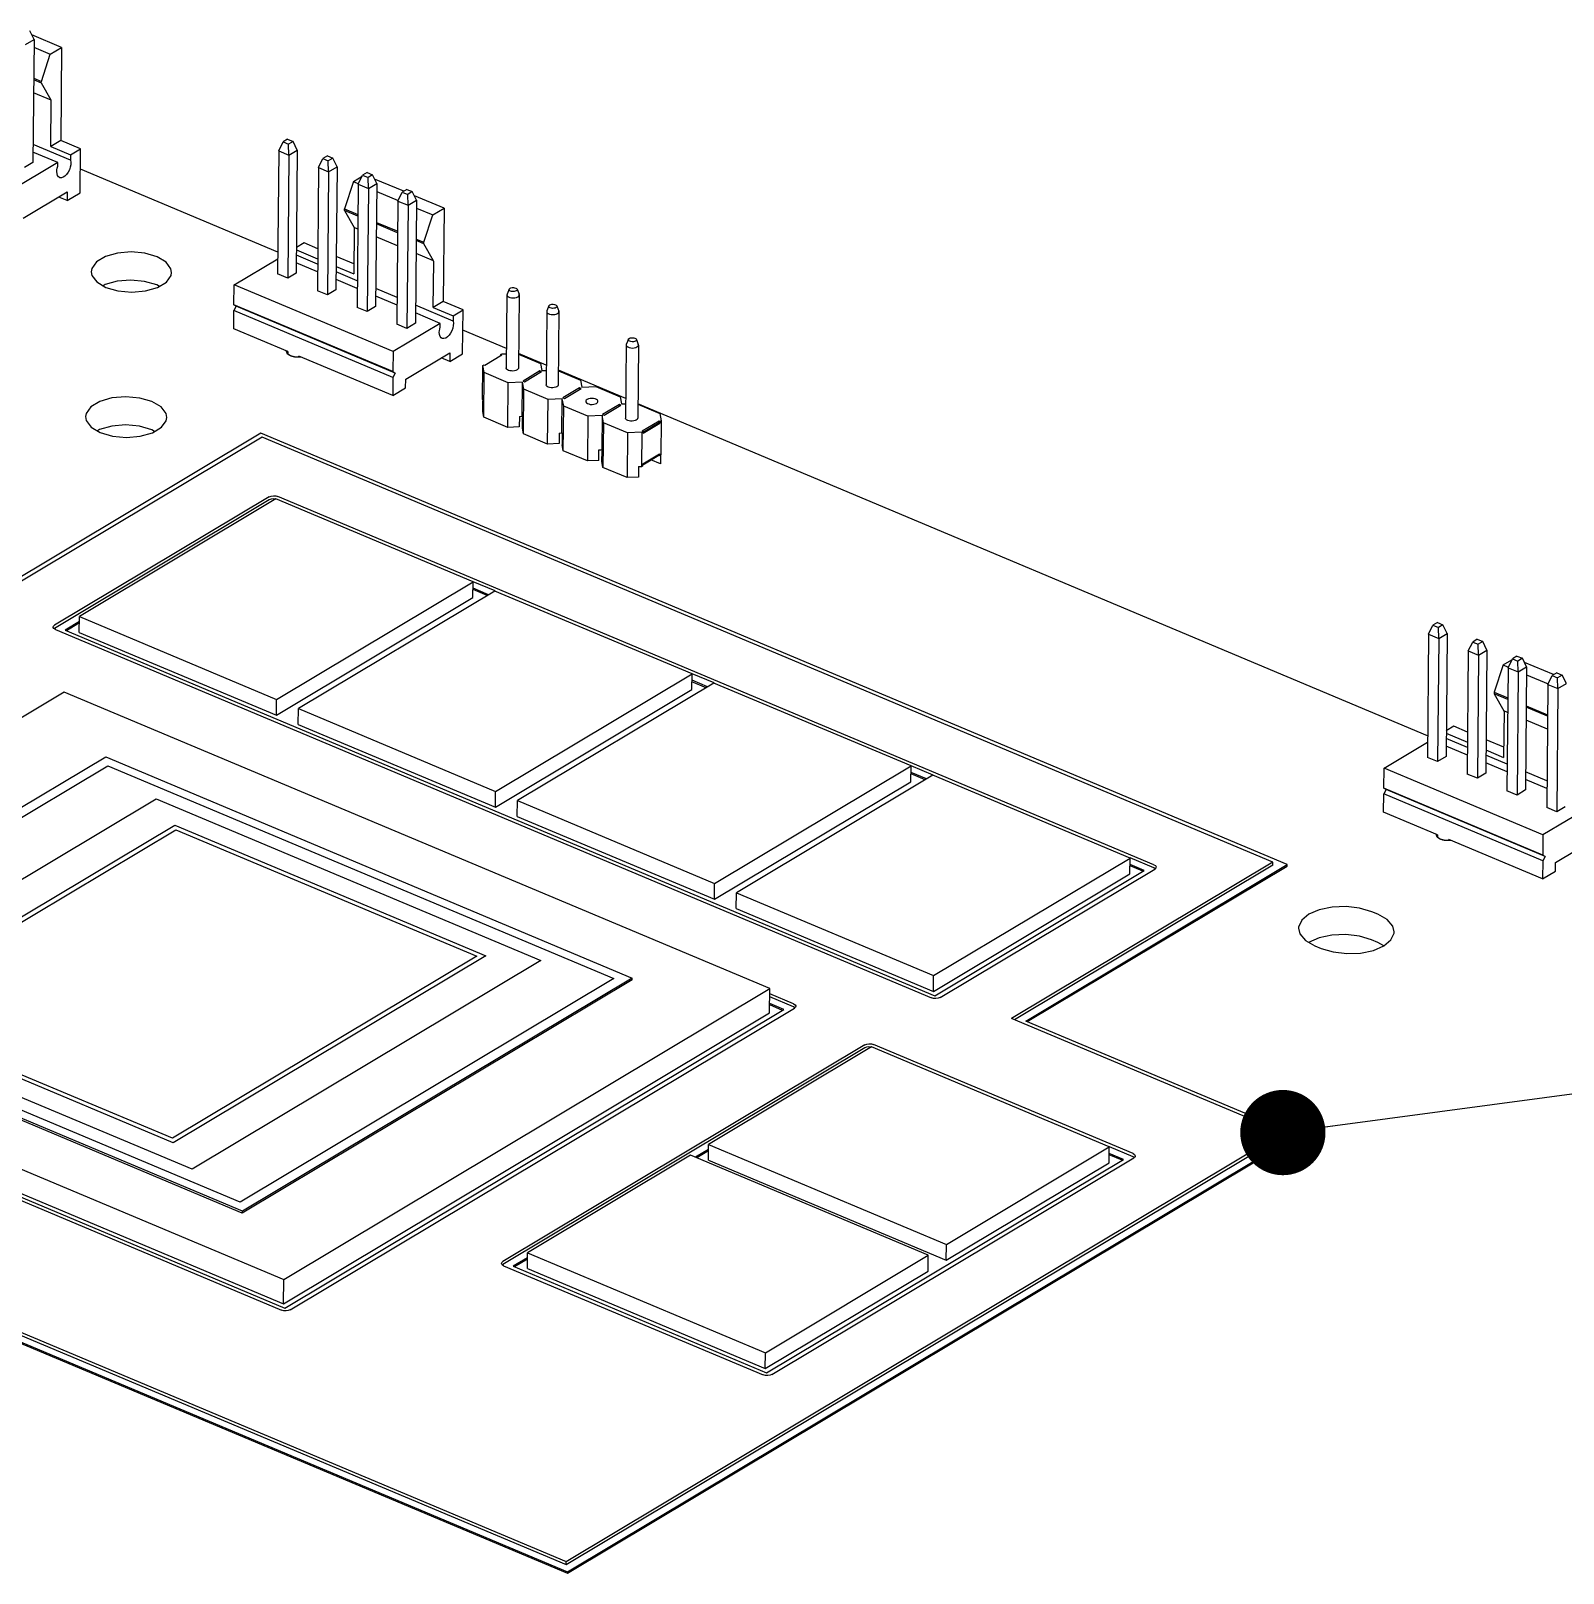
# Model space of a CAD drawing. Header units: millimetres. Extents: x 0 to 841, y 0 to 594.
# Drawn here: x 586.55 to 624.29, y 215.52 to 253.51 of the extents above; entities that cross this region are included whole.
import ezdxf

# ---------------------------------------------------------------- set-up
doc = ezdxf.new("R2010")
doc.units = ezdxf.units.MM
doc.header["$LTSCALE"] = 46.255
doc.layers.get('0').update_dxf_attribs({"linetype": 'CONTINUOUS'})
doc.layers.add('ASSEM_MEM', color=7, linetype='CONTINUOUS')
doc.styles.get("Standard").update_dxf_attribs({"font": 'txt', "width": 0.8})
doc.dimstyles.get("Standard").update_dxf_attribs({"dimtxt": 3, "dimasz": 2.1, "dimexe": 2, "dimexo": 1, "dimtad": 1, "dimzin": 0, "dimdsep": 46, "dimtxsty": 'STANDARD', "dimblk": '_FILLED', "dimblk1": '_FILLED', "dimblk2": '_FILLED', "dimcen": 0.09, "dimazin": 0, "dimtol": 1, "dimtp": 0.01, "dimtm": 0.01, "dimtfac": 1, "dimtofl": 0, "dimtmove": 0, "dimatfit": 3, "dimldrblk": '_FILLED', "dimfxl": 1, "dimtolj": 1, "dimtzin": 0, "dimarcsym": 0})

# ---------------------------------------------------------------- blocks, each defined once
blk = doc.blocks.new('_FILLED')
at = {"color": 0, "linetype": 'BYBLOCK'}
blk.add_solid([(0, 0), (-1, 0.167), (-1, -0.167)], dxfattribs=at)

msp = doc.modelspace()

# ---------------------------------------------------------------- linework, layer by layer
at = {"layer": 'ASSEM_MEM', "color": 7, "linetype": 'CONTINUOUS'}
for p, q in [((586.624, 253.297), (586.521, 253.509)), ((587.302, 253.101), (586.57, 253.408)), ((586.417, 253.173), (586.624, 253.297)), ((586.624, 253.297), (586.596, 250.266)), ((586.622, 253.104), (587.025, 252.935)), ((587.025, 252.935), (587.302, 253.101)), ((587.302, 253.101), (587.281, 250.806)), ((586.805, 252.262), (587.025, 252.935)), ((586.615, 252.341), (586.805, 252.262)), ((586.805, 252.223), (586.615, 252.303)), ((587.043, 251.803), (586.612, 251.984)), ((587.043, 251.803), (586.805, 252.223)), ((587.036, 250.659), (587.046, 251.785)), ((587.524, 250.323), (586.6, 250.712)), ((587.281, 250.806), (587.036, 250.659)), ((587.771, 250.6), (587.281, 250.806)), ((592.653, 250.553), (592.76, 250.773)), ((592.872, 250.84), (592.76, 250.773)), ((592.76, 250.773), (592.895, 250.717)), ((592.872, 250.84), (593.007, 250.783)), ((593.007, 250.783), (592.895, 250.717)), ((592.903, 250.447), (592.895, 250.717)), ((593.11, 250.571), (593.007, 250.783)), ((587.209, 250.264), (586.598, 250.521)), ((587.036, 250.659), (587.525, 250.453)), ((587.525, 250.453), (587.524, 250.323)), ((587.525, 250.453), (587.771, 250.6)), ((587.761, 249.518), (587.771, 250.6)), ((592.653, 250.553), (592.625, 247.522)), ((592.653, 250.553), (592.903, 250.447)), ((592.903, 250.447), (592.875, 247.417)), ((592.903, 250.447), (593.11, 250.571)), ((593.11, 250.571), (593.082, 247.54)), ((593.632, 250.141), (593.739, 250.362)), ((593.851, 250.429), (593.739, 250.362)), ((593.739, 250.362), (593.874, 250.305)), ((593.851, 250.429), (593.986, 250.372)), ((593.986, 250.372), (593.874, 250.305)), ((594.089, 250.16), (593.986, 250.372)), ((587.209, 250.264), (586.047, 249.569)), ((586.596, 250.266), (586.389, 250.143)), ((587.209, 250.173), (587.209, 250.264)), ((592.63, 248.055), (587.766, 250.099)), ((593.632, 250.141), (593.604, 247.11)), ((593.632, 250.141), (593.882, 250.036)), ((593.882, 250.036), (593.854, 247.005)), ((593.882, 250.036), (593.874, 250.305)), ((593.882, 250.036), (594.089, 250.16)), ((594.089, 250.16), (594.061, 247.129)), ((594.83, 250.017), (594.718, 249.951)), ((594.83, 250.017), (594.964, 249.961)), ((594.964, 249.961), (594.853, 249.894)), ((595.068, 249.748), (594.964, 249.961)), ((594.49, 249.797), (594.27, 249.124)), ((594.49, 249.797), (594.706, 249.927)), ((594.49, 249.797), (594.617, 249.744)), ((594.611, 249.73), (594.582, 246.699)), ((594.611, 249.73), (594.718, 249.951)), ((594.611, 249.73), (594.861, 249.625)), ((594.718, 249.951), (594.853, 249.894)), ((594.861, 249.625), (594.833, 246.594)), ((594.861, 249.625), (594.853, 249.894)), ((594.861, 249.625), (595.068, 249.748)), ((595.73, 249.559), (595.014, 249.859)), ((595.068, 249.748), (595.04, 246.718)), ((595.808, 249.606), (595.697, 249.539)), ((595.808, 249.606), (595.943, 249.549)), ((586.358, 248.894), (587.444, 249.544)), ((587.442, 249.327), (587.231, 249.416)), ((587.444, 249.544), (587.442, 249.327)), ((587.442, 249.327), (587.761, 249.518)), ((595.066, 249.555), (595.595, 249.333)), ((595.589, 249.318), (595.561, 246.288)), ((595.589, 249.318), (595.697, 249.539)), ((595.589, 249.318), (595.84, 249.213)), ((595.697, 249.539), (595.832, 249.482)), ((595.84, 249.213), (595.812, 246.182)), ((595.943, 249.549), (595.832, 249.482)), ((595.84, 249.213), (595.832, 249.482)), ((595.84, 249.213), (596.047, 249.337)), ((596.047, 249.337), (595.943, 249.549)), ((596.725, 249.14), (595.993, 249.448)), ((596.047, 249.337), (596.019, 246.306)), ((594.27, 249.124), (594.604, 248.984)), ((594.603, 248.946), (594.27, 249.086)), ((594.27, 249.086), (594.508, 248.665)), ((596.045, 249.144), (596.448, 248.974)), ((596.228, 248.301), (596.448, 248.974)), ((596.448, 248.974), (596.725, 249.14)), ((596.725, 249.14), (596.704, 246.845)), ((594.511, 248.647), (594.501, 247.522)), ((594.6, 248.626), (594.508, 248.665)), ((595.579, 248.215), (595.056, 248.435)), ((595.059, 248.792), (595.583, 248.573)), ((595.582, 248.534), (595.059, 248.754)), ((593.278, 248.285), (593.088, 248.172)), ((593.088, 248.116), (593.611, 247.896)), ((593.613, 248.144), (593.278, 248.285)), ((596.038, 248.381), (596.228, 248.301)), ((596.228, 248.263), (596.038, 248.343)), ((596.466, 247.842), (596.228, 248.263)), ((591.555, 247.255), (592.628, 247.897)), ((593.608, 247.575), (593.085, 247.795)), ((593.61, 247.766), (593.086, 247.986)), ((594.066, 247.704), (594.501, 247.522)), ((594.503, 247.77), (594.069, 247.953)), ((596.466, 247.842), (596.035, 248.023)), ((596.459, 246.699), (596.469, 247.824)), ((592.875, 247.417), (592.625, 247.522)), ((593.082, 247.54), (592.875, 247.417)), ((594.587, 247.164), (594.063, 247.384)), ((594.588, 247.354), (594.065, 247.574)), ((589.712, 247.215), (589.648, 247.253)), ((591.55, 246.762), (591.555, 247.255)), ((595.47, 245.609), (591.555, 247.255)), ((593.854, 247.005), (593.604, 247.11)), ((594.061, 247.129), (593.854, 247.005)), ((595.566, 246.752), (595.042, 246.972)), ((595.567, 246.943), (595.044, 247.163)), ((598.275, 247.008), (598.259, 245.207)), ((598.329, 247.147), (598.278, 247.022)), ((598.525, 247.145), (598.573, 247.02)), ((598.575, 247.005), (598.559, 245.204)), ((598.575, 247.005), (598.573, 247.02)), ((591.545, 246.172), (591.549, 246.62)), ((591.607, 246.727), (591.549, 246.62)), ((595.464, 244.975), (591.549, 246.62)), ((595.466, 245.116), (591.55, 246.762)), ((591.55, 246.762), (591.607, 246.727)), ((595.522, 245.081), (591.607, 246.727)), ((594.833, 246.594), (594.582, 246.699)), ((595.04, 246.718), (594.833, 246.594)), ((596.632, 246.304), (596.021, 246.561)), ((596.947, 246.363), (596.023, 246.751)), ((596.704, 246.845), (596.459, 246.699)), ((596.459, 246.699), (596.948, 246.493)), ((597.193, 246.64), (596.704, 246.845)), ((596.948, 246.493), (597.193, 246.64)), ((597.183, 245.557), (597.193, 246.64)), ((599.254, 246.597), (599.238, 244.795)), ((599.307, 246.736), (599.257, 246.611)), ((599.504, 246.734), (599.552, 246.608)), ((599.554, 246.594), (599.538, 244.793)), ((599.554, 246.594), (599.552, 246.608)), ((592.875, 245.613), (591.545, 246.172)), ((596.632, 246.304), (595.47, 245.609)), ((595.812, 246.182), (595.561, 246.288)), ((596.019, 246.306), (595.812, 246.182)), ((596.631, 246.212), (596.632, 246.304)), ((596.948, 246.493), (596.947, 246.363)), ((598.263, 245.687), (597.189, 246.139)), ((601.212, 245.774), (601.195, 243.973)), ((601.265, 245.913), (601.215, 245.788)), ((601.462, 245.911), (601.509, 245.785)), ((601.512, 245.771), (601.509, 245.785)), ((592.837, 245.629), (592.837, 245.624)), ((592.837, 245.624), (592.863, 245.563)), ((592.863, 245.563), (592.941, 245.512)), ((592.874, 245.557), (592.874, 245.613)), ((592.875, 245.613), (592.875, 245.556)), ((595.46, 244.527), (593.15, 245.497)), ((593.15, 245.481), (593.15, 245.497)), ((593.183, 245.481), (593.189, 245.481)), ((595.47, 245.609), (595.466, 245.116)), ((595.781, 244.934), (596.867, 245.583)), ((596.865, 245.367), (596.653, 245.456)), ((596.867, 245.583), (596.865, 245.367)), ((596.865, 245.367), (597.183, 245.557)), ((597.731, 245.279), (598.146, 245.527)), ((598.126, 245.535), (598.158, 245.554)), ((598.146, 245.527), (598.126, 245.535)), ((598.126, 245.515), (598.126, 245.535)), ((598.158, 245.554), (598.262, 245.558)), ((599.242, 245.276), (598.562, 245.562)), ((598.562, 245.547), (599.104, 245.319)), ((601.512, 245.771), (601.495, 243.97)), ((595.522, 245.081), (595.464, 244.975)), ((595.466, 245.116), (595.522, 245.081)), ((597.673, 244.428), (597.68, 245.268)), ((597.68, 245.268), (597.712, 245.287)), ((597.714, 245.092), (597.68, 245.268)), ((597.704, 243.992), (597.714, 245.092)), ((597.712, 245.287), (597.731, 245.279)), ((598.307, 244.843), (597.714, 245.092)), ((599.086, 245.132), (598.672, 244.884)), ((598.71, 244.868), (599.124, 245.116)), ((599.124, 245.116), (599.086, 245.132)), ((599.086, 245.132), (599.086, 245.092)), ((599.104, 245.319), (599.137, 245.143)), ((599.137, 245.143), (599.241, 245.147)), ((601.2, 244.453), (599.541, 245.15)), ((599.541, 245.135), (600.083, 244.908)), ((595.464, 244.975), (595.46, 244.527)), ((595.46, 244.527), (595.779, 244.717)), ((595.779, 244.717), (595.781, 244.934)), ((598.297, 243.743), (598.307, 244.843)), ((598.659, 244.857), (598.307, 244.843)), ((598.651, 244.017), (598.659, 244.857)), ((598.693, 244.681), (598.659, 244.857)), ((598.672, 244.884), (598.71, 244.868)), ((598.682, 243.581), (598.693, 244.681)), ((599.286, 244.431), (598.693, 244.681)), ((600.065, 244.72), (599.651, 244.473)), ((599.689, 244.456), (600.103, 244.704)), ((600.065, 244.72), (600.064, 244.681)), ((600.103, 244.704), (600.065, 244.72)), ((600.083, 244.908), (600.116, 244.731)), ((600.116, 244.731), (600.468, 244.746)), ((600.468, 244.746), (601.061, 244.496)), ((597.673, 244.428), (597.679, 244.393)), ((597.677, 244.133), (597.679, 244.393)), ((599.276, 243.331), (599.286, 244.431)), ((599.638, 244.445), (599.286, 244.431)), ((599.63, 243.606), (599.638, 244.445)), ((599.672, 244.269), (599.638, 244.445)), ((599.651, 244.473), (599.689, 244.456)), ((599.661, 243.169), (599.672, 244.269)), ((600.265, 244.02), (599.672, 244.269)), ((601.044, 244.309), (600.63, 244.061)), ((600.668, 244.045), (601.082, 244.293)), ((601.044, 244.309), (601.043, 244.269)), ((601.082, 244.293), (601.044, 244.309)), ((601.061, 244.496), (601.095, 244.32)), ((601.095, 244.32), (601.199, 244.324)), ((620.956, 236.15), (601.499, 244.327)), ((601.499, 244.312), (602.04, 244.085)), ((597.704, 243.992), (597.677, 244.133)), ((598.297, 243.743), (597.704, 243.992)), ((598.581, 244.014), (598.579, 243.754)), ((598.581, 244.014), (598.651, 244.017)), ((598.651, 244.017), (598.658, 243.982)), ((598.656, 243.722), (598.658, 243.982)), ((600.265, 244.02), (600.255, 242.92)), ((600.617, 244.034), (600.265, 244.02)), ((600.617, 244.034), (600.609, 243.194)), ((600.65, 243.858), (600.617, 244.034)), ((600.63, 244.061), (600.668, 244.045)), ((602.023, 243.897), (601.609, 243.65)), ((602.023, 243.897), (602.022, 243.854)), ((602.042, 243.889), (602.023, 243.897)), ((602.04, 244.085), (602.074, 243.908)), ((602.042, 243.889), (602.041, 243.846)), ((602.074, 243.908), (602.042, 243.889)), ((602.074, 243.908), (602.066, 243.068)), ((592.213, 243.599), (585.772, 239.747)), ((592.247, 243.501), (585.807, 239.648)), ((589.594, 243.644), (589.523, 243.686)), ((617.495, 232.973), (592.213, 243.599)), ((617.143, 233.037), (592.247, 243.501)), ((598.579, 243.754), (598.297, 243.743)), ((598.682, 243.581), (598.656, 243.722)), ((599.276, 243.331), (598.682, 243.581)), ((599.56, 243.603), (599.558, 243.343)), ((599.56, 243.603), (599.63, 243.606)), ((599.63, 243.606), (599.637, 243.57)), ((599.637, 243.57), (599.635, 243.31)), ((600.65, 243.858), (600.64, 242.758)), ((601.244, 243.608), (600.65, 243.858)), ((601.244, 243.608), (601.234, 242.509)), ((601.596, 243.623), (601.244, 243.608)), ((601.596, 243.623), (601.588, 242.783)), ((601.628, 243.642), (601.596, 243.623)), ((601.609, 243.65), (601.628, 243.642)), ((601.627, 243.598), (602.041, 243.846)), ((601.627, 243.598), (601.628, 243.642)), ((602.022, 243.854), (601.628, 243.618)), ((602.041, 243.846), (602.022, 243.854)), ((599.558, 243.343), (599.276, 243.331)), ((599.661, 243.169), (599.635, 243.31)), ((600.255, 242.92), (599.661, 243.169)), ((600.536, 242.931), (600.539, 243.191)), ((600.539, 243.191), (600.609, 243.194)), ((600.609, 243.194), (600.616, 243.159)), ((600.614, 242.899), (600.616, 243.159)), ((600.536, 242.931), (600.255, 242.92)), ((600.64, 242.758), (600.614, 242.899)), ((601.234, 242.509), (600.64, 242.758)), ((601.518, 242.78), (601.515, 242.52)), ((601.518, 242.78), (601.588, 242.783)), ((601.588, 242.783), (601.62, 242.802)), ((601.62, 242.845), (602.034, 243.093)), ((601.62, 242.821), (602.015, 243.058)), ((601.62, 242.802), (601.62, 242.845)), ((602.057, 242.844), (601.822, 242.942)), ((602.015, 243.058), (602.015, 243.081)), ((602.015, 243.058), (602.034, 243.049)), ((602.034, 243.093), (602.034, 243.049)), ((602.034, 243.049), (602.066, 243.068)), ((602.059, 243.064), (602.057, 242.844)), ((601.515, 242.52), (601.234, 242.509)), ((592.419, 242.034), (587.132, 238.871)), ((592.584, 241.981), (587.742, 239.085)), ((592.464, 241.974), (592.418, 241.956)), ((592.419, 242.034), (592.465, 242.052)), ((597.44, 239.94), (592.584, 241.981)), ((614.212, 232.971), (592.63, 242.042)), ((592.418, 241.956), (587.131, 238.793)), ((592.598, 237.044), (597.44, 239.94)), ((597.979, 239.713), (593.138, 236.817)), ((597.436, 239.55), (597.44, 239.94)), ((597.823, 239.619), (597.438, 239.781)), ((597.789, 239.599), (597.438, 239.746)), ((597.98, 239.715), (597.441, 239.942)), ((602.835, 237.672), (597.979, 239.713)), ((592.595, 236.654), (597.436, 239.55)), ((587.741, 238.962), (587.387, 238.75)), ((587.739, 238.695), (587.742, 239.085)), ((587.742, 239.085), (592.598, 237.044)), ((621.198, 238.935), (621.087, 238.868)), ((621.198, 238.935), (621.333, 238.878)), ((587.097, 238.824), (587.104, 238.845)), ((587.098, 238.816), (587.097, 238.824)), ((587.104, 238.845), (587.132, 238.871)), ((587.131, 238.793), (587.121, 238.784)), ((587.152, 238.765), (608.734, 229.695)), ((587.387, 238.75), (608.815, 229.744)), ((587.741, 238.927), (587.421, 238.736)), ((587.739, 238.695), (592.595, 236.654)), ((620.979, 238.647), (620.951, 235.616)), ((620.979, 238.647), (621.087, 238.868)), ((620.979, 238.647), (621.229, 238.542)), ((621.087, 238.868), (621.221, 238.811)), ((621.333, 238.878), (621.221, 238.811)), ((621.229, 238.542), (621.221, 238.811)), ((621.229, 238.542), (621.436, 238.666)), ((621.436, 238.666), (621.333, 238.878)), ((621.436, 238.666), (621.408, 235.635)), ((621.229, 238.542), (621.201, 235.511)), ((621.958, 238.236), (621.93, 235.205)), ((621.958, 238.236), (622.065, 238.457)), ((621.958, 238.236), (622.208, 238.131)), ((622.177, 238.523), (622.065, 238.457)), ((622.065, 238.457), (622.2, 238.4)), ((622.177, 238.523), (622.312, 238.467)), ((622.312, 238.467), (622.2, 238.4)), ((622.208, 238.131), (622.2, 238.4)), ((622.208, 238.131), (622.415, 238.254)), ((622.415, 238.254), (622.312, 238.467)), ((622.415, 238.254), (622.387, 235.224)), ((622.208, 238.131), (622.18, 235.1)), ((622.817, 237.892), (622.596, 237.219)), ((622.817, 237.892), (623.033, 238.021)), ((622.817, 237.892), (622.943, 237.839)), ((622.937, 237.824), (622.909, 234.794)), ((622.937, 237.824), (623.044, 238.045)), ((622.937, 237.824), (623.187, 237.719)), ((623.156, 238.112), (623.044, 238.045)), ((623.044, 238.045), (623.179, 237.988)), ((623.156, 238.112), (623.291, 238.055)), ((623.291, 238.055), (623.179, 237.988)), ((623.187, 237.719), (623.179, 237.988)), ((623.187, 237.719), (623.394, 237.843)), ((623.394, 237.843), (623.291, 238.055)), ((624.056, 237.653), (623.34, 237.954)), ((623.394, 237.843), (623.366, 234.812)), ((597.994, 234.776), (602.835, 237.672)), ((603.375, 237.445), (598.533, 234.55)), ((602.832, 237.283), (602.835, 237.672)), ((603.184, 237.331), (602.833, 237.479)), ((603.218, 237.352), (602.834, 237.513)), ((603.376, 237.448), (602.836, 237.675)), ((608.231, 235.405), (603.375, 237.445)), ((623.187, 237.719), (623.159, 234.688)), ((623.392, 237.65), (623.922, 237.427)), ((623.916, 237.413), (624.023, 237.634)), ((624.135, 237.7), (624.023, 237.634)), ((624.023, 237.634), (624.158, 237.577)), ((624.135, 237.7), (624.27, 237.644)), ((624.27, 237.644), (624.158, 237.577)), ((624.166, 237.308), (624.158, 237.577)), ((624.166, 237.308), (624.373, 237.432)), ((624.373, 237.432), (624.27, 237.644)), ((587.37, 237.224), (575.394, 230.061)), ((604.752, 229.919), (587.37, 237.224)), ((592.595, 236.654), (592.598, 237.044)), ((597.99, 234.387), (602.832, 237.283)), ((622.596, 237.219), (622.93, 237.079)), ((622.929, 237.041), (622.596, 237.181)), ((622.596, 237.181), (622.834, 236.76)), ((623.916, 237.413), (623.888, 234.382)), ((623.916, 237.413), (624.166, 237.308)), ((624.166, 237.308), (624.138, 234.277)), ((593.134, 236.428), (593.138, 236.817)), ((593.138, 236.817), (597.994, 234.776)), ((622.838, 236.742), (622.827, 235.616)), ((622.926, 236.721), (622.834, 236.76)), ((623.385, 236.887), (623.909, 236.667)), ((623.908, 236.629), (623.385, 236.849)), ((593.134, 236.428), (597.99, 234.387)), ((621.604, 236.38), (621.414, 236.266)), ((621.939, 236.239), (621.604, 236.38)), ((623.905, 236.309), (623.382, 236.529)), ((619.881, 235.349), (620.954, 235.991)), ((621.936, 235.86), (621.413, 236.08)), ((621.414, 236.21), (621.937, 235.99)), ((622.829, 235.865), (622.395, 236.048)), ((579.424, 230.268), (588.391, 235.631)), ((588.391, 235.631), (601.359, 230.18)), ((621.201, 235.511), (620.951, 235.616)), ((621.408, 235.635), (621.201, 235.511)), ((621.934, 235.67), (621.411, 235.89)), ((622.915, 235.449), (622.391, 235.669)), ((622.393, 235.799), (622.827, 235.616)), ((579.751, 230.21), (588.44, 235.407)), ((588.44, 235.407), (600.911, 230.166)), ((603.389, 232.509), (608.231, 235.405)), ((608.77, 235.178), (603.929, 232.282)), ((608.227, 235.015), (608.231, 235.405)), ((608.614, 235.084), (608.229, 235.246)), ((608.58, 235.064), (608.229, 235.211)), ((608.771, 235.18), (608.232, 235.407)), ((613.626, 233.137), (608.77, 235.178)), ((619.876, 234.856), (619.881, 235.349)), ((623.796, 233.704), (619.881, 235.349)), ((622.18, 235.1), (621.93, 235.205)), ((622.387, 235.224), (622.18, 235.1)), ((622.913, 235.258), (622.39, 235.478)), ((623.894, 235.038), (623.37, 235.257)), ((597.99, 234.387), (597.994, 234.776)), ((603.385, 232.119), (608.227, 235.015)), ((619.933, 234.822), (619.875, 234.715)), ((623.792, 233.21), (619.876, 234.856)), ((619.876, 234.856), (619.933, 234.822)), ((623.848, 233.176), (619.933, 234.822)), ((623.159, 234.688), (622.909, 234.794)), ((623.366, 234.812), (623.159, 234.688)), ((623.892, 234.847), (623.369, 235.067)), ((581.036, 229.456), (589.63, 234.596)), ((589.63, 234.596), (599.11, 230.611)), ((598.53, 234.16), (598.533, 234.55)), ((598.533, 234.55), (603.389, 232.509)), ((619.871, 234.267), (619.875, 234.715)), ((623.79, 233.069), (619.875, 234.715)), ((624.958, 234.399), (623.796, 233.704)), ((624.138, 234.277), (623.888, 234.382)), ((624.345, 234.401), (624.138, 234.277)), ((598.53, 234.16), (603.385, 232.119)), ((621.201, 233.708), (619.871, 234.267)), ((582.391, 229.34), (590.093, 233.947)), ((582.617, 229.349), (590.115, 233.834)), ((590.093, 233.947), (597.755, 230.727)), ((590.115, 233.834), (597.53, 230.718)), ((621.163, 233.724), (621.163, 233.719)), ((621.163, 233.719), (621.189, 233.658)), ((621.189, 233.658), (621.267, 233.607)), ((621.2, 233.651), (621.2, 233.708)), ((621.201, 233.708), (621.201, 233.651)), ((623.796, 233.704), (623.792, 233.21)), ((624.107, 233.028), (625.193, 233.678)), ((623.786, 232.621), (621.477, 233.592)), ((621.477, 233.576), (621.477, 233.592)), ((621.51, 233.575), (621.515, 233.576)), ((608.785, 230.241), (613.626, 233.137)), ((608.945, 229.703), (614.232, 232.866)), ((617.143, 233.037), (610.703, 229.185)), ((617.143, 232.959), (610.779, 229.153)), ((611.054, 229.121), (617.495, 232.973)), ((611.088, 229.107), (617.494, 232.939)), ((613.623, 232.747), (613.626, 233.137)), ((613.941, 232.81), (613.624, 232.943)), ((613.975, 232.831), (613.625, 232.978)), ((614.211, 232.894), (613.627, 233.139)), ((614.243, 232.874), (614.211, 232.894)), ((614.26, 232.891), (614.232, 232.866)), ((614.267, 232.913), (614.26, 232.891)), ((617.143, 232.959), (617.143, 233.037)), ((617.494, 232.939), (617.482, 232.944)), ((617.494, 232.939), (617.495, 232.973)), ((623.79, 233.069), (623.786, 232.621)), ((623.848, 233.176), (623.79, 233.069)), ((623.792, 233.21), (623.848, 233.176)), ((624.105, 232.812), (624.107, 233.028)), ((603.385, 232.119), (603.389, 232.509)), ((608.781, 229.851), (613.623, 232.747)), ((608.815, 229.744), (613.975, 232.831)), ((623.786, 232.621), (624.105, 232.812)), ((603.925, 231.892), (603.929, 232.282)), ((603.929, 232.282), (608.785, 230.241)), ((561.108, 231.804), (599.763, 215.558)), ((561.108, 231.769), (599.763, 215.523)), ((561.46, 231.818), (599.73, 215.734)), ((561.461, 231.896), (599.73, 215.812)), ((603.925, 231.892), (608.781, 229.851)), ((619.731, 231.75), (619.577, 231.815)), ((618.28, 231.171), (618.022, 231.059)), ((618.175, 230.976), (618.33, 230.912)), ((619.725, 231.057), (619.57, 231.122)), ((619.873, 230.972), (619.725, 231.057)), ((597.53, 230.718), (590.032, 226.233)), ((597.755, 230.727), (590.053, 226.12)), ((599.11, 230.611), (590.517, 225.471)), ((608.781, 229.851), (608.785, 230.241)), ((575.394, 230.061), (592.775, 222.756)), ((600.911, 230.166), (591.706, 224.659)), ((601.359, 230.137), (591.755, 224.393)), ((601.359, 230.18), (591.756, 224.436)), ((592.775, 222.756), (604.752, 229.919)), ((601.359, 230.137), (601.359, 230.18)), ((604.746, 229.322), (604.752, 229.919)), ((574.801, 229.533), (592.722, 222.001)), ((575.037, 229.518), (592.804, 222.051)), ((575.388, 229.463), (592.769, 222.158)), ((591.756, 224.436), (579.558, 229.563)), ((591.755, 224.393), (579.558, 229.519)), ((591.706, 224.659), (579.86, 229.639)), ((590.517, 225.471), (581.036, 229.456)), ((592.933, 222.01), (605.356, 229.44)), ((605.099, 229.405), (604.748, 229.553)), ((605.064, 229.385), (604.748, 229.518)), ((605.336, 229.546), (604.75, 229.792)), ((605.335, 229.468), (604.75, 229.714)), ((605.366, 229.449), (605.335, 229.468)), ((605.383, 229.466), (605.356, 229.44)), ((605.39, 229.487), (605.383, 229.466)), ((590.053, 226.12), (582.391, 229.34)), ((590.032, 226.233), (582.617, 229.349)), ((592.769, 222.158), (604.746, 229.322)), ((592.804, 222.051), (605.099, 229.405)), ((617.389, 226.374), (610.703, 229.185)), ((617.741, 226.311), (611.054, 229.121)), ((607.091, 228.458), (598.172, 223.123)), ((607.091, 228.536), (598.173, 223.201)), ((607.256, 228.483), (603.243, 226.082)), ((607.091, 228.536), (607.137, 228.554)), ((607.136, 228.476), (607.091, 228.458)), ((613.114, 226.021), (607.256, 228.483)), ((613.7, 225.855), (607.303, 228.544)), ((599.73, 215.812), (617.389, 226.374)), ((599.73, 215.734), (617.389, 226.296)), ((599.763, 215.558), (617.741, 226.311)), ((599.763, 215.523), (617.74, 226.276)), ((603.239, 225.693), (603.243, 226.082)), ((603.243, 226.082), (609.101, 223.62)), ((609.101, 223.62), (613.114, 226.021)), ((613.11, 225.631), (613.114, 226.021)), ((613.699, 225.777), (613.115, 226.023)), ((617.389, 226.296), (617.389, 226.374)), ((617.74, 226.276), (617.728, 226.281)), ((617.74, 226.276), (617.741, 226.311)), ((602.797, 225.815), (598.783, 223.415)), ((608.655, 223.353), (602.797, 225.815)), ((603.242, 225.959), (602.917, 225.765)), ((603.241, 225.925), (602.951, 225.751)), ((603.239, 225.693), (609.097, 223.23)), ((604.672, 220.456), (613.463, 225.715)), ((604.801, 220.415), (613.72, 225.75)), ((613.429, 225.694), (613.112, 225.827)), ((613.463, 225.715), (613.113, 225.862)), ((613.731, 225.758), (613.699, 225.777)), ((613.748, 225.775), (613.72, 225.75)), ((613.754, 225.797), (613.748, 225.775)), ((609.097, 223.23), (613.11, 225.631)), ((591.755, 224.393), (591.756, 224.436)), ((598.78, 223.025), (598.783, 223.415)), ((598.783, 223.415), (604.641, 220.953)), ((609.097, 223.23), (609.101, 223.62)), ((598.138, 223.154), (598.145, 223.175)), ((598.139, 223.146), (598.138, 223.154)), ((598.145, 223.175), (598.173, 223.201)), ((598.172, 223.123), (598.162, 223.114)), ((598.193, 223.095), (604.59, 220.406)), ((598.782, 223.292), (598.428, 223.08)), ((598.428, 223.08), (604.672, 220.456)), ((598.782, 223.257), (598.462, 223.066)), ((598.78, 223.025), (604.638, 220.563)), ((604.641, 220.953), (608.655, 223.353)), ((608.651, 222.964), (608.655, 223.353)), ((592.769, 222.158), (592.775, 222.756)), ((604.638, 220.563), (608.651, 222.964)), ((604.638, 220.563), (604.641, 220.953)), ((599.73, 215.734), (599.73, 215.812)), ((599.763, 215.523), (599.763, 215.558))]:
    msp.add_line(p, q, dxfattribs=at)
for points in [[(586.805, 252.223), (586.802, 252.234), (586.802, 252.247), (586.805, 252.262)], [(587.046, 251.785), (587.046, 251.791), (587.045, 251.797), (587.043, 251.803)], [(587.185, 250.044), (587.188, 250.085), (587.196, 250.129), (587.209, 250.173)], [(587.253, 249.896), (587.23, 249.912), (587.205, 249.944), (587.19, 249.99), (587.185, 250.044)], [(587.524, 250.323), (587.532, 250.272), (587.53, 250.213), (587.518, 250.149), (587.495, 250.086), (587.464, 250.026), (587.427, 249.974), (587.386, 249.932), (587.343, 249.904), (587.301, 249.891), (587.262, 249.893), (587.253, 249.896)], [(594.27, 249.124), (594.268, 249.117), (594.267, 249.11), (594.267, 249.104)], [(594.267, 249.104), (594.267, 249.097), (594.268, 249.091), (594.27, 249.086)], [(594.508, 248.665), (594.51, 248.66), (594.511, 248.654), (594.511, 248.647)], [(589.655, 247.946), (589.356, 248.033), (589.017, 248.064), (588.678, 248.035), (588.382, 247.95), (588.163, 247.819), (588.048, 247.658), (588.034, 247.578)], [(596.228, 248.263), (596.225, 248.274), (596.225, 248.287), (596.228, 248.301)], [(590.014, 247.56), (589.998, 247.652), (589.878, 247.814), (589.655, 247.946)], [(596.469, 247.824), (596.469, 247.831), (596.468, 247.837), (596.466, 247.842)], [(588.034, 247.578), (588.05, 247.486), (588.17, 247.324), (588.393, 247.192)], [(588.672, 247.343), (588.376, 247.258), (588.329, 247.23)], [(588.393, 247.192), (588.692, 247.105), (589.031, 247.074), (589.369, 247.103), (589.666, 247.188), (589.885, 247.319), (590, 247.48), (590.014, 247.56)], [(589.648, 247.253), (589.349, 247.34), (589.01, 247.371), (588.672, 247.343)], [(598.278, 247.022), (598.276, 247.017), (598.275, 247.008)], [(598.275, 247.008), (598.277, 246.995), (598.29, 246.975), (598.314, 246.957), (598.347, 246.943), (598.387, 246.934), (598.429, 246.932), (598.471, 246.935), (598.509, 246.944), (598.541, 246.958)], [(598.504, 247.104), (598.48, 247.094), (598.451, 247.088), (598.42, 247.087), (598.39, 247.09), (598.363, 247.099), (598.342, 247.11), (598.33, 247.125), (598.327, 247.14), (598.329, 247.147)], [(598.329, 247.147), (598.334, 247.156), (598.35, 247.169)], [(598.35, 247.169), (598.373, 247.179), (598.402, 247.185), (598.433, 247.186), (598.463, 247.183), (598.49, 247.175), (598.511, 247.163), (598.524, 247.148), (598.525, 247.145)], [(598.525, 247.145), (598.526, 247.133), (598.52, 247.117), (598.504, 247.104)], [(598.541, 246.958), (598.563, 246.976), (598.574, 246.997), (598.575, 247.005)], [(599.257, 246.611), (599.255, 246.605), (599.254, 246.597)], [(599.254, 246.597), (599.256, 246.584), (599.269, 246.563), (599.293, 246.546), (599.326, 246.532), (599.365, 246.523), (599.408, 246.52), (599.45, 246.523), (599.488, 246.533), (599.52, 246.547)], [(599.483, 246.693), (599.459, 246.683), (599.43, 246.677), (599.399, 246.675), (599.369, 246.679), (599.342, 246.687), (599.321, 246.699), (599.309, 246.713), (599.306, 246.729), (599.307, 246.736)], [(599.307, 246.736), (599.313, 246.744), (599.328, 246.758)], [(599.328, 246.758), (599.352, 246.768), (599.381, 246.774), (599.412, 246.775), (599.442, 246.771), (599.469, 246.763), (599.49, 246.751), (599.502, 246.737), (599.504, 246.734)], [(599.504, 246.734), (599.505, 246.721), (599.498, 246.706), (599.483, 246.693)], [(599.52, 246.547), (599.542, 246.565), (599.553, 246.585), (599.554, 246.594)], [(596.608, 246.084), (596.611, 246.125), (596.619, 246.168), (596.631, 246.212)], [(596.947, 246.363), (596.955, 246.312), (596.953, 246.252), (596.94, 246.189), (596.918, 246.125), (596.887, 246.066), (596.85, 246.013), (596.809, 245.972), (596.766, 245.944), (596.723, 245.93), (596.685, 245.933), (596.676, 245.936)], [(596.676, 245.936), (596.652, 245.951), (596.628, 245.984), (596.613, 246.029), (596.608, 246.084)], [(601.215, 245.788), (601.213, 245.782), (601.212, 245.774)], [(601.212, 245.774), (601.214, 245.761), (601.227, 245.741), (601.251, 245.723), (601.284, 245.709), (601.323, 245.7), (601.366, 245.697), (601.408, 245.701), (601.446, 245.71), (601.478, 245.724)], [(601.44, 245.87), (601.417, 245.86), (601.388, 245.854), (601.357, 245.852), (601.326, 245.856), (601.299, 245.864), (601.279, 245.876), (601.266, 245.891), (601.264, 245.906), (601.265, 245.913)], [(601.265, 245.913), (601.27, 245.921), (601.286, 245.935)], [(601.286, 245.935), (601.31, 245.945), (601.338, 245.951), (601.37, 245.952), (601.4, 245.949), (601.427, 245.94), (601.448, 245.928), (601.46, 245.914), (601.462, 245.911)], [(601.462, 245.911), (601.463, 245.898), (601.456, 245.883), (601.44, 245.87)], [(592.837, 245.624), (592.837, 245.614), (592.84, 245.604), (592.843, 245.593), (592.848, 245.584), (592.855, 245.574), (592.863, 245.564)], [(592.863, 245.564), (592.864, 245.562), (592.866, 245.56), (592.868, 245.559), (592.87, 245.557), (592.872, 245.555), (592.874, 245.553)], [(592.874, 245.553), (592.882, 245.546), (592.893, 245.538), (592.903, 245.531), (592.915, 245.525), (592.928, 245.518), (592.941, 245.512)], [(592.941, 245.512), (593.055, 245.483), (593.183, 245.481)], [(592.941, 245.512), (592.949, 245.509), (592.958, 245.506), (592.967, 245.502), (592.977, 245.499), (592.986, 245.497), (592.997, 245.494)], [(592.997, 245.494), (593.006, 245.492), (593.015, 245.49), (593.025, 245.488), (593.035, 245.486), (593.044, 245.484), (593.055, 245.483)], [(593.055, 245.483), (593.062, 245.482), (593.07, 245.481), (593.077, 245.48), (593.085, 245.48), (593.093, 245.479), (593.1, 245.479)], [(593.1, 245.479), (593.11, 245.478), (593.12, 245.478), (593.131, 245.478), (593.141, 245.478), (593.151, 245.478), (593.161, 245.479)], [(593.161, 245.479), (593.163, 245.479), (593.167, 245.479), (593.171, 245.48), (593.175, 245.48), (593.179, 245.48), (593.183, 245.481)], [(601.478, 245.724), (601.5, 245.742), (601.511, 245.762), (601.512, 245.771)], [(598.524, 245.157), (598.496, 245.144), (598.461, 245.135), (598.423, 245.131), (598.384, 245.132), (598.346, 245.138), (598.313, 245.148), (598.286, 245.163), (598.268, 245.18), (598.259, 245.199), (598.259, 245.207)], [(598.559, 245.204), (598.557, 245.192), (598.545, 245.173), (598.524, 245.157)], [(599.503, 244.745), (599.475, 244.732), (599.44, 244.723), (599.402, 244.719), (599.363, 244.72), (599.325, 244.726), (599.292, 244.737), (599.265, 244.751), (599.247, 244.769), (599.238, 244.788), (599.238, 244.795)], [(599.538, 244.793), (599.536, 244.781), (599.524, 244.762), (599.503, 244.745)], [(589.53, 244.378), (589.228, 244.466), (588.885, 244.498), (588.544, 244.468), (588.244, 244.383), (588.023, 244.25), (587.907, 244.087), (587.893, 244.007)], [(589.893, 243.988), (589.876, 244.081), (589.755, 244.245), (589.53, 244.378)], [(600.251, 244.431), (600.229, 244.413), (600.218, 244.393), (600.217, 244.384)], [(600.217, 244.384), (600.219, 244.371), (600.232, 244.351), (600.256, 244.333), (600.289, 244.319), (600.328, 244.31), (600.37, 244.308), (600.412, 244.311), (600.451, 244.32), (600.482, 244.334)], [(600.516, 244.381), (600.514, 244.394), (600.501, 244.415), (600.477, 244.432), (600.444, 244.446), (600.405, 244.455), (600.363, 244.458), (600.321, 244.454), (600.282, 244.445), (600.251, 244.431)], [(600.482, 244.334), (600.504, 244.352), (600.515, 244.373), (600.516, 244.381)], [(587.893, 244.007), (587.909, 243.914), (588.031, 243.75), (588.256, 243.616)], [(588.256, 243.616), (588.558, 243.529), (588.9, 243.497), (589.242, 243.526), (589.541, 243.612), (589.762, 243.745), (589.879, 243.907), (589.893, 243.988)], [(601.461, 243.923), (601.432, 243.91), (601.398, 243.901), (601.36, 243.896), (601.32, 243.897), (601.283, 243.903), (601.25, 243.914), (601.223, 243.929), (601.205, 243.946), (601.196, 243.965), (601.195, 243.973)], [(601.495, 243.97), (601.493, 243.958), (601.482, 243.939), (601.461, 243.923)], [(588.537, 243.776), (588.238, 243.69), (588.185, 243.658)], [(589.523, 243.686), (589.221, 243.773), (588.879, 243.805), (588.537, 243.776)], [(592.579, 241.978), (592.578, 241.979), (592.52, 241.982), (592.464, 241.974)], [(592.465, 242.052), (592.521, 242.06), (592.579, 242.057), (592.63, 242.042)], [(587.152, 238.765), (587.115, 238.788), (587.098, 238.816)], [(622.596, 237.219), (622.594, 237.212), (622.593, 237.205), (622.593, 237.198)], [(622.593, 237.198), (622.593, 237.192), (622.594, 237.186), (622.596, 237.181)], [(622.834, 236.76), (622.836, 236.755), (622.837, 236.749), (622.838, 236.742)], [(621.163, 233.719), (621.164, 233.709), (621.166, 233.698), (621.17, 233.688), (621.174, 233.678), (621.181, 233.668), (621.189, 233.658)], [(621.189, 233.658), (621.191, 233.657), (621.192, 233.655), (621.194, 233.653), (621.196, 233.651), (621.198, 233.65), (621.2, 233.648)], [(621.2, 233.648), (621.209, 233.64), (621.219, 233.633), (621.229, 233.626), (621.241, 233.619), (621.254, 233.613), (621.268, 233.607)], [(621.267, 233.607), (621.382, 233.577), (621.51, 233.575)], [(621.268, 233.607), (621.275, 233.604), (621.284, 233.6), (621.293, 233.597), (621.303, 233.594), (621.312, 233.591), (621.323, 233.588)], [(621.323, 233.588), (621.332, 233.586), (621.341, 233.584), (621.351, 233.582), (621.361, 233.58), (621.37, 233.579), (621.382, 233.577)], [(621.382, 233.577), (621.388, 233.576), (621.396, 233.576), (621.403, 233.575), (621.411, 233.574), (621.419, 233.574), (621.427, 233.573)], [(621.427, 233.573), (621.437, 233.573), (621.447, 233.573), (621.457, 233.573), (621.467, 233.573), (621.477, 233.573), (621.487, 233.574)], [(621.487, 233.574), (621.49, 233.574), (621.494, 233.574), (621.498, 233.574), (621.502, 233.575), (621.506, 233.575), (621.51, 233.575)], [(614.212, 232.971), (614.249, 232.949), (614.266, 232.92), (614.267, 232.913)], [(619.577, 231.815), (619.281, 231.904), (618.945, 231.944), (618.602, 231.93), (618.286, 231.864), (618.028, 231.752), (617.853, 231.605), (617.778, 231.437), (617.776, 231.405)], [(620.13, 231.321), (620.096, 231.46), (619.959, 231.619), (619.731, 231.75)], [(617.776, 231.405), (617.811, 231.266), (617.948, 231.107), (618.175, 230.976)], [(619.57, 231.122), (619.274, 231.211), (618.938, 231.251), (618.596, 231.237), (618.28, 231.171)], [(618.33, 230.912), (618.626, 230.822), (618.962, 230.782), (619.304, 230.796), (619.62, 230.862), (619.878, 230.974), (620.053, 231.121), (620.128, 231.289), (620.13, 231.321)], [(605.336, 229.546), (605.373, 229.523), (605.389, 229.495), (605.39, 229.487)], [(608.945, 229.703), (608.899, 229.685), (608.843, 229.677), (608.785, 229.68), (608.734, 229.695)], [(607.252, 228.48), (607.25, 228.481), (607.192, 228.484), (607.136, 228.476)], [(607.137, 228.554), (607.193, 228.562), (607.251, 228.558), (607.303, 228.544)], [(613.7, 225.855), (613.737, 225.832), (613.754, 225.804), (613.754, 225.797)], [(598.193, 223.095), (598.156, 223.118), (598.139, 223.146)], [(592.933, 222.01), (592.888, 221.992), (592.832, 221.984), (592.774, 221.987), (592.722, 222.001)], [(604.801, 220.415), (604.756, 220.397), (604.7, 220.389), (604.642, 220.392), (604.59, 220.406)]]:
    msp.add_lwpolyline(points, dxfattribs=at)

# ---------------------------------------------------------------- leaders
at = {"color": 7, "linetype": 'CONTINUOUS'}
msp.add_leader([(617.389, 226.374), (668.794, 233.294)], dimstyle='STANDARD', override={"dimtad": 0, "dimldrblk": 'DOT'}, dxfattribs=at)

doc.saveas('drawing.dxf')
